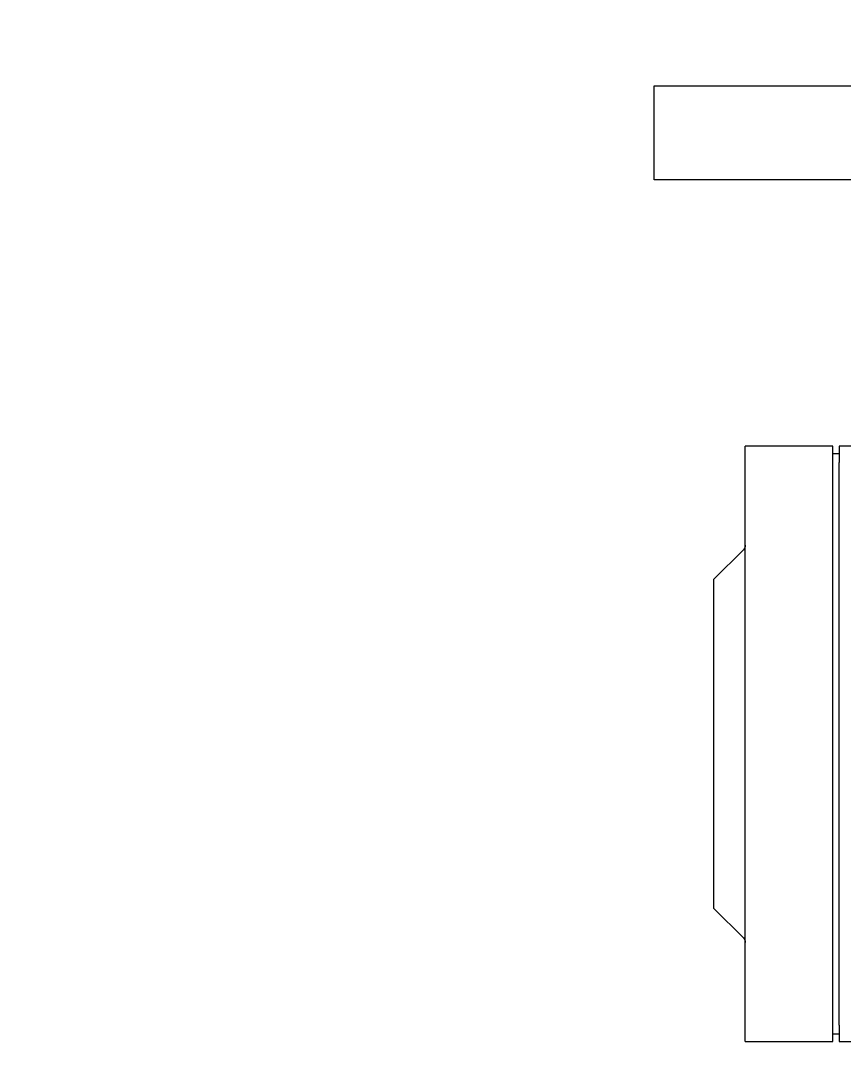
# Model space of a CAD drawing. Header units: millimetres. Extents: x 10462777 to 22643323, y 453826 to 1389191.
# Drawn here: x 11280885.9 to 11281148.5, y 584413 to 584745.2 of the extents above; entities that cross this region are included whole.
import ezdxf

# ---------------------------------------------------------------- set-up
doc = ezdxf.new("R2010")
doc.units = ezdxf.units.MM
doc.header["$LTSCALE"] = 200
doc.header["$MEASUREMENT"] = 0
doc.linetypes.add('CENTER', pattern=[2, 1.25, -0.25, 0.25, -0.25])
doc.linetypes.add('PHANTOM', pattern=[2.5, 1.25, -0.25, 0.25, -0.25, 0.25, -0.25])
doc.layers.get('0').update_dxf_attribs({"linetype": 'CONTINUOUS'})
doc.layers.add('1', color=1, linetype='CENTER')
doc.layers.add('2', color=2, linetype='CONTINUOUS')
doc.layers.add('LAYOUT', color=8, linetype='CONTINUOUS', lineweight=25)

# ---------------------------------------------------------------- blocks, each defined once
blk = doc.blocks.new('r710ic')
at = {"layer": 'LAYOUT', "color": 3}
blk.add_circle((272041.37, 104232.63), 2050.12, dxfattribs=at)
blk = doc.blocks.new('A$C7DA30AB0')
at = {"layer": 'LAYOUT', "color": 6, "linetype": 'PHANTOM'}
blk.add_circle((3030.45, 3025.99, 0), 2693.02, dxfattribs=at)

msp = doc.modelspace()

# ---------------------------------------------------------------- linework, layer by layer
at = {"layer": '1', "color": 252, "linetype": 'Continuous'}
for p, q in [((11281087.8578, 584694.44188, 0), (11281087.8578, 584724.44231, 0)), ((11281087.8578, 584724.44231, 0), (11281227.85978, 584724.44231, 0)), ((11281087.8578, 584694.44188, 0), (11281087.8578, 584724.44231, 0)), ((11281227.85978, 584694.44188, 0), (11281087.8578, 584694.44188, 0))]:
    msp.add_line(p, q, dxfattribs=at)
at = {"layer": '2', "color": 252, "linetype": 'Continuous'}
for p, q in [((11281144.90861, 584609.54068, 0), (11281116.90821, 584609.54068, 0)), ((11281116.90821, 584514.53933, 0), (11281116.90821, 584609.54068, 0)), ((11281144.90861, 584514.53933, 0), (11281144.90861, 584609.54068, 0)), ((11281254.73392, 584609.54068, 0), (11281146.90863, 584609.54068, 0)), ((11281146.90863, 584609.54068, 0), (11281146.90863, 584604.24503, 0)), ((11281146.90863, 584607.04064, 0), (11281144.90861, 584607.04064, 0)), ((11281146.90863, 584569.86783, 0), (11281146.90863, 584604.24503, 0)), ((11281116.32241, 584576.45442, 0), (11281106.90807, 584567.04007, 0)), ((11281146.90863, 584541.53971, 0), (11281146.90863, 584569.86783, 0)), ((11281106.90807, 584514.53933, 0), (11281106.90807, 584567.04007, 0)), ((11281146.90863, 584487.53894, 0), (11281146.90863, 584541.53971, 0)), ((11281106.90807, 584462.03858, 0), (11281106.90807, 584514.53933, 0)), ((11281116.90821, 584419.53798, 0), (11281116.90821, 584514.53933, 0)), ((11281144.90861, 584419.53798, 0), (11281144.90861, 584514.53933, 0)), ((11281146.90863, 584459.21083, 0), (11281146.90863, 584487.53894, 0)), ((11281106.90807, 584462.03858, 0), (11281116.32241, 584452.62423, 0)), ((11281146.90863, 584424.83363, 0), (11281146.90863, 584459.21083, 0)), ((11281146.90863, 584424.83363, 0), (11281146.90863, 584419.53798, 0)), ((11281116.90821, 584419.53798, 0), (11281144.90861, 584419.53798, 0)), ((11281144.90861, 584422.03801, 0), (11281146.90863, 584422.03801, 0)), ((11281146.90863, 584419.53798, 0), (11281254.73392, 584419.53798, 0))]:
    msp.add_line(p, q, dxfattribs=at)
at = {"layer": '2', "color": 252, "linetype": 'Continuous', "extrusion": (0, 0, -1)}
for centre, start, end in [((-11281114.90818, 584577.86865, 0), 180, 224.9999999), ((-11281114.90818, 584451.21, 0), 135.0000001, 180)]:
    msp.add_arc(centre, 2.00003, start, end, dxfattribs=at)

# ---------------------------------------------------------------- block references
at = {"ltscale": 10}
msp.add_blockref('A$C7DA30AB0', (11276684.40366, 580408.4363, 0), dxfattribs=at)
at = {"layer": 'LAYOUT', "color": 2, "rotation": 270}
msp.add_blockref('r710ic', (11177875.24796, 856316.46559, 0), dxfattribs=at)

doc.saveas('drawing.dxf')
